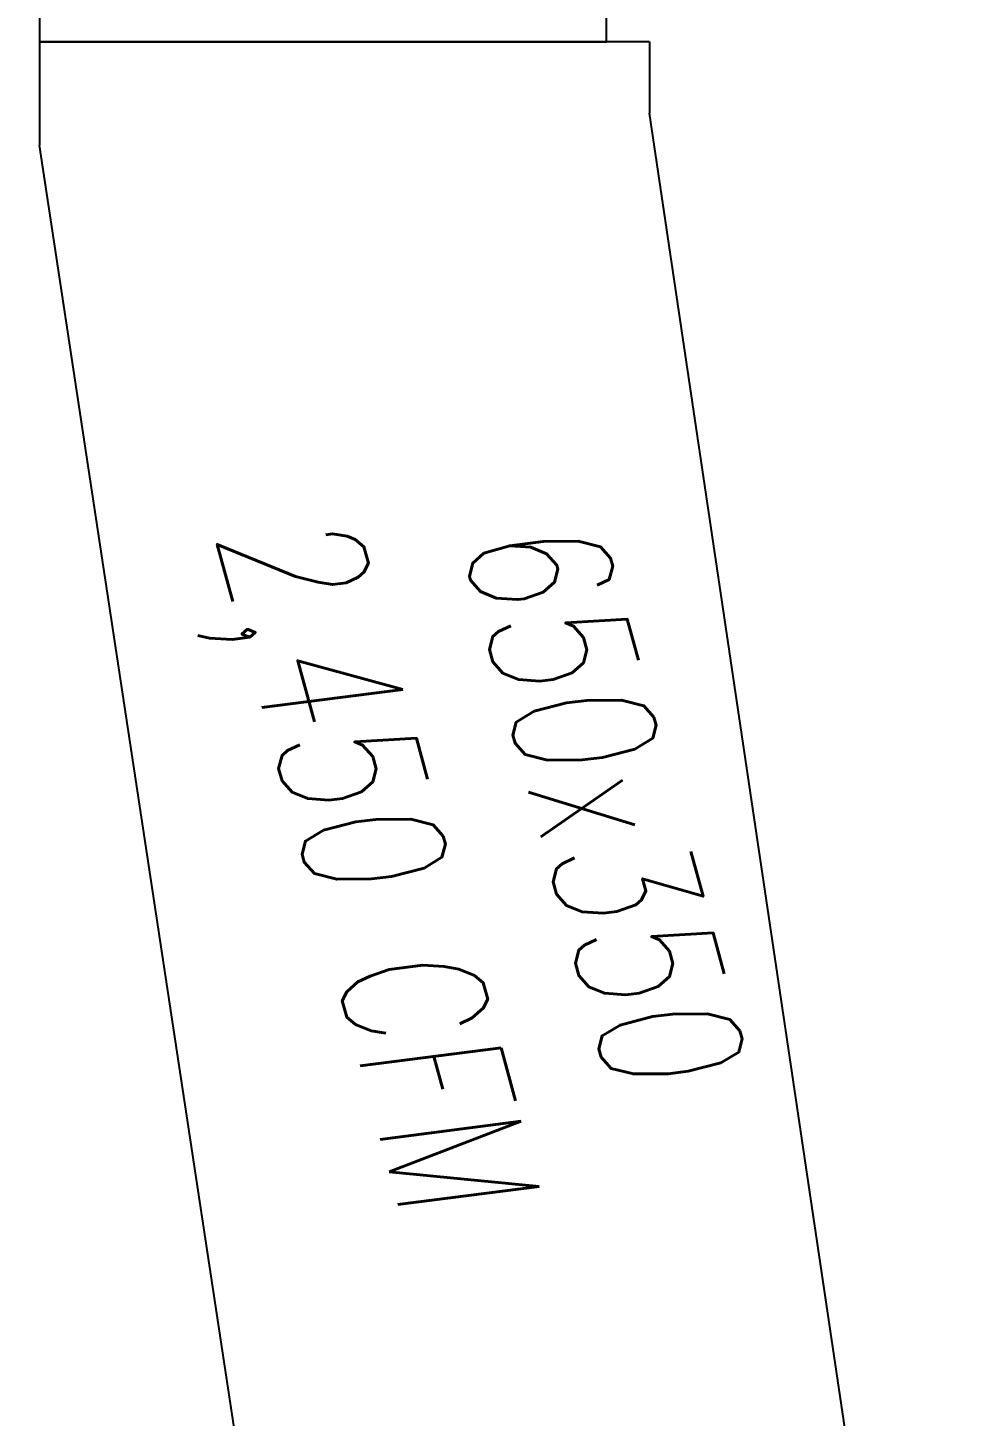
# Model space of a CAD drawing. Extents: x 226317 to 226469, y 8188101 to 8188260.
# Drawn here: x 226392.732 to 226393.728, y 8188239.256 to 8188240.735 of the extents above; entities that cross this region are included whole.
import ezdxf
from ezdxf import colors
from ezdxf.entities.mleader import LeaderData, LeaderLine
from ezdxf.math import Vec2, Vec3

# ---------------------------------------------------------------- set-up
doc = ezdxf.new("R2010")
doc.units = 0
doc.header["$LTSCALE"] = 15
doc.linetypes.add('CENTER', pattern=[2, 1.25, -0.25, 0.25, -0.25])
for name, color, linetype in [('A_50_CortesElev', 250, 'CENTER'), ('L12 Texto', 12, 'Continuous'), ('L3 Equipos y Ductos', 160, 'Continuous'), ('L6 Linea fina', 141, 'Continuous')]:
    doc.layers.add(name, color=color, linetype=linetype)
doc.styles.add('JNV ING', font='romans.shx', dxfattribs={"width": 0.7, "oblique": 8, "height": 0.15})

# ---------------------------------------------------------------- blocks, each defined once
blk = doc.blocks.new('Cortes-Elev.')
at = {"layer": 'A_50_CortesElev', "linetype": 'CENTER', "ltscale": 0.5}
blk.add_lwpolyline([(29.87, 16.5762), (29.87, 37.2387)], dxfattribs=at)

msp = doc.modelspace()

# ---------------------------------------------------------------- linework, layer by layer
at = {"layer": 'L3 Equipos y Ductos'}
msp.add_line((226392.7445, 8188240.7204), (226392.7445, 8188240.6101), dxfattribs=at)
for points in [[(226392.7445, 8188240.7504), (226392.7445, 8188240.7204), (226393.3485, 8188240.7204), (226393.3485, 8188240.7504)], [(226393.3945, 8188240.7204), (226392.7445, 8188240.7204)], [(226393.3945, 8188240.7204), (226393.3945, 8188240.6444)]]:
    msp.add_lwpolyline(points, dxfattribs=at)

# ---------------------------------------------------------------- block references
msp.add_blockref('Cortes-Elev.', (226362.8621, 8188213.0552), dxfattribs=at)

# ---------------------------------------------------------------- next in the draw order: texts
at = {"layer": 'L12 Texto', "ltscale": 1.5, "insert": (226393.289, 8188240.4032), "char_height": 0.15, "attachment_point": 1, "rotation": 285.307, "style": 'JNV ING', "bg_fill": 3, "box_fill_scale": 1.2, "bg_fill_color": 256, "bg_fill_transparency": 0}
msp.add_mtext_dynamic_manual_height_columns('\\pxqc;650x350\\P2,450 CFM', width=0.967289, gutter_width=0.75, heights=[0], dxfattribs=at)

# ---------------------------------------------------------------- next in the draw order: linework, layer by layer
at = {"layer": 'L3 Equipos y Ductos'}
msp.add_lwpolyline([(226392.9696, 8188239.127), (226392.7445, 8188240.6101)], dxfattribs=at)

# ---------------------------------------------------------------- next in the draw order: leaders
at = {"layer": 'L6 Linea fina'}
ml = msp.add_multileader_mtext('Standard', dxfattribs=at)
ml.set_content('{\\LECG-03\\P}EXTRACTOR CENTRÍFUGO\\P2,450 CFM Y 1" C.A.\\P1HP/380V/3F/60Hz', color=12, style='JNV ING')
ml.set_leader_properties(color=256, linetype='ByLayer', lineweight=-1)
ml.build(insert=Vec2(0, 0))
ml.multileader.update_dxf_attribs({"dogleg_length": 0.05, "arrow_head_size": 0.15})
ctx = ml.context
ctx.base_point, ctx.char_height, ctx.arrow_head_size, ctx.landing_gap_size, ctx.plane_origin = Vec3(226394.0084, 8188241.9654), 0.15, 0.15, 0.07, Vec3(226393.4195, 8188241.3627)
notes = []
notes.append((ctx, [(0, (1, 1, 0), (226393.9584, 8188241.9654), (1, 0), 0.05, [(0, [(226393.4195, 8188241.3627)], 0, [])])]))
ctx.mtext.insert, ctx.mtext.flow_direction = Vec3(226394.0784, 8188242.0654), 5
ctx.mtext.has_bg_fill, ctx.mtext.bg_color, ctx.mtext.bg_scale_factor, ctx.mtext.bg_transparency, ctx.mtext.use_window_bg_color = 1, -1027028792, 1.5, 0, 1
for ctx, leaders in notes:
    for number, flags, end, landing, length, lines in leaders:
        leader = LeaderData()
        leader.index, (leader.has_last_leader_line, leader.has_dogleg_vector, leader.attachment_direction) = number, flags
        leader.last_leader_point, leader.dogleg_vector, leader.dogleg_length = Vec3(end), Vec3(landing), length
        for number, points, colour, breaks in lines:
            line = LeaderLine()
            line.index, line.vertices, line.color, line.breaks = number, Vec3.list(points), colors.encode_raw_color(colour), breaks
            leader.lines.append(line)
        ctx.leaders.append(leader)

# ---------------------------------------------------------------- next in the draw order: linework, layer by layer
at = {"layer": 'L3 Equipos y Ductos'}
msp.add_lwpolyline([(226393.6196, 8188239.127), (226393.3945, 8188240.6444)], dxfattribs=at)

doc.saveas('drawing.dxf')
